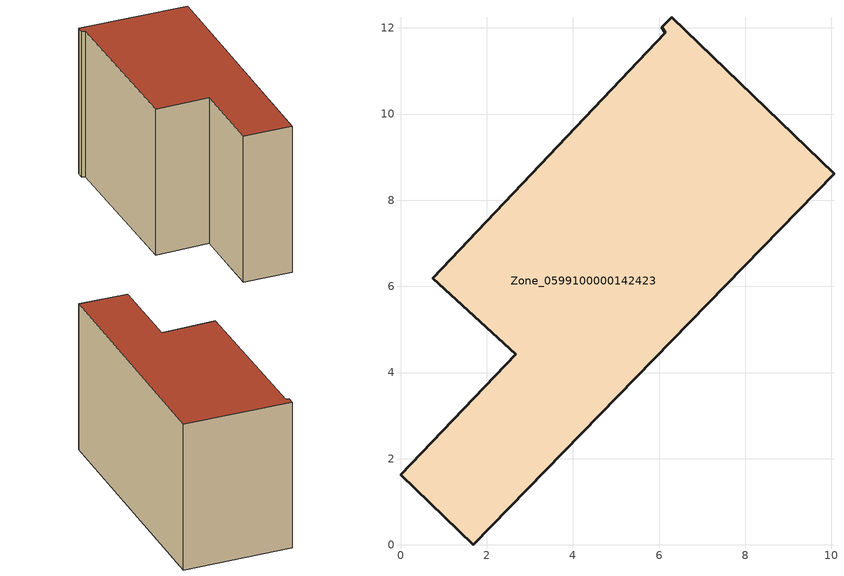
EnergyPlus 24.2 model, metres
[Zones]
Zone_0599100000142423
 floor ground (C_G): 6.14,11.89 6.06,12.01 6.29,12.25 10.06,8.61 1.69,0 0,1.63 2.68,4.43 0.75,6.18 z0
 wall outside (C_F): 2.68,4.43 0,1.63 1.69,0 10.06,8.61 6.29,12.25 6.06,12.01 6.14,11.89 0.75,6.18 2.68,4.43 z0:7.39
 roof outside (C_R): 10.06,8.61 6.29,12.25 6.06,12.01 6.14,11.89 0.75,6.18 2.68,4.43 0,1.63 1.69,0 z7.39
[BUILDING]
Pand.0599100000142423: North Axis=0; Terrain=City; Loads Convergence Tolerance Value=0.04; Temperature Convergence Tolerance Value=0.4; Solar Distribution=FullExterior; Maximum Number of Warmup Days=25; Minimum Number of Warmup Days=1
[Site:Location]
Rotterdam.The.Hague.AP_ZH_NLD Design_Conditions: Latitude=51.96; Longitude=4.45; Time Zone=1; Elevation=-4.5
[SITE:GROUNDTEMPERATURE:BUILDINGSURFACE]
18, 18, 18, 18, 18, 18, 18, 18, 18, 18, 18, 18
[MATERIAL] Thermal Absorptance=0.9; Solar Absorptance=0.7; Visible Absorptance=0.7
Name | Roughness | Thickness | Conductivity | Density | Specific Heat
G.TI.1946 | MediumSmooth | 0.15 | 1 | 540 | 1210
F.TI.1946 | Rough | 0.3 | 0.857143 | 1920 | 840
R.TI.1946 | MediumRough | 0.2 | 0.1 | 1500 | 1000
[CONSTRUCTION]
C_G: G.TI.1946
C_F: F.TI.1946
C_R: R.TI.1946
[ZONE]
Zone_0599100000142423: Type=1; Multiplier=1; Ceiling Height=Autocalculate; Volume=Autocalculate; Floor Area=autocalculate; Part of Total Floor Area=Yes
[ZONEINFILTRATION:DESIGNFLOWRATE]
Infil_Zone_0599100000142423: Zone or ZoneList or Space or SpaceList=Zone_0599100000142423; Schedule=AlwaysOn; Design Flow Rate Calculation Method=Flow/Area; Flow Rate per Floor Area=0.003; Constant Term Coefficient=1; Temperature Term Coefficient=0; Velocity Term Coefficient=0; Velocity Squared Term Coefficient=0
[HVACTEMPLATE:ZONE:IDEALLOADSAIRSYSTEM]
Zone_0599100000142423: Maximum Heating Supply Air Temperature=50; Minimum Cooling Supply Air Temperature=13; Maximum Heating Supply Air Humidity Ratio=0.0156; Minimum Cooling Supply Air Humidity Ratio=0.0077; Heating Limit=NoLimit; Cooling Limit=NoLimit; Dehumidification Control Type=ConstantSensibleHeatRatio; Cooling Sensible Heat Ratio=0.7; Dehumidification Setpoint=60; Humidification Control Type=None; Humidification Setpoint=30; Outdoor Air Method=None; Outdoor Air Flow Rate per Person=0.00944; Outdoor Air Flow Rate per Zone Floor Area=0; Outdoor Air Flow Rate per Zone=0; Demand Controlled Ventilation Type=None; Outdoor Air Economizer Type=NoEconomizer; Heat Recovery Type=None; Sensible Heat Recovery Effectiveness=0.7; Latent Heat Recovery Effectiveness=0.65
[ZONECONTROL:THERMOSTAT]
ThermostatControl_Zone_0599100000142423: Zone or ZoneList=Zone_0599100000142423; Control Type Schedule=DualSetpointControlType; Control 1=Thermostat_Zone_0599100000142423; Temperature Difference Between Cutout And Setpoint=0
[THERMOSTATSETPOINT:DUALSETPOINT]
Thermostat_Zone_0599100000142423: Heating Setpoint Temperature Schedule=HeatingSetpoint_Zone_0599100000142423; Cooling Setpoint Temperature Schedule=CoolingSetpoint_Zone_0599100000142423
[SCHEDULE:COMPACT]
HeatingSetpoint_Zone_0599100000142423: Through: 12/31, For: AllDays, Until: 24:00, 21
CoolingSetpoint_Zone_0599100000142423: Through: 12/31, For: AllDays, Until: 24:00, 24
DualSetpointControlType: Through: 12/31, For: AllDays, Until: 24:00, 4
AlwaysOn: Through: 12/31, For: AllDays, Until: 24:00, 1
